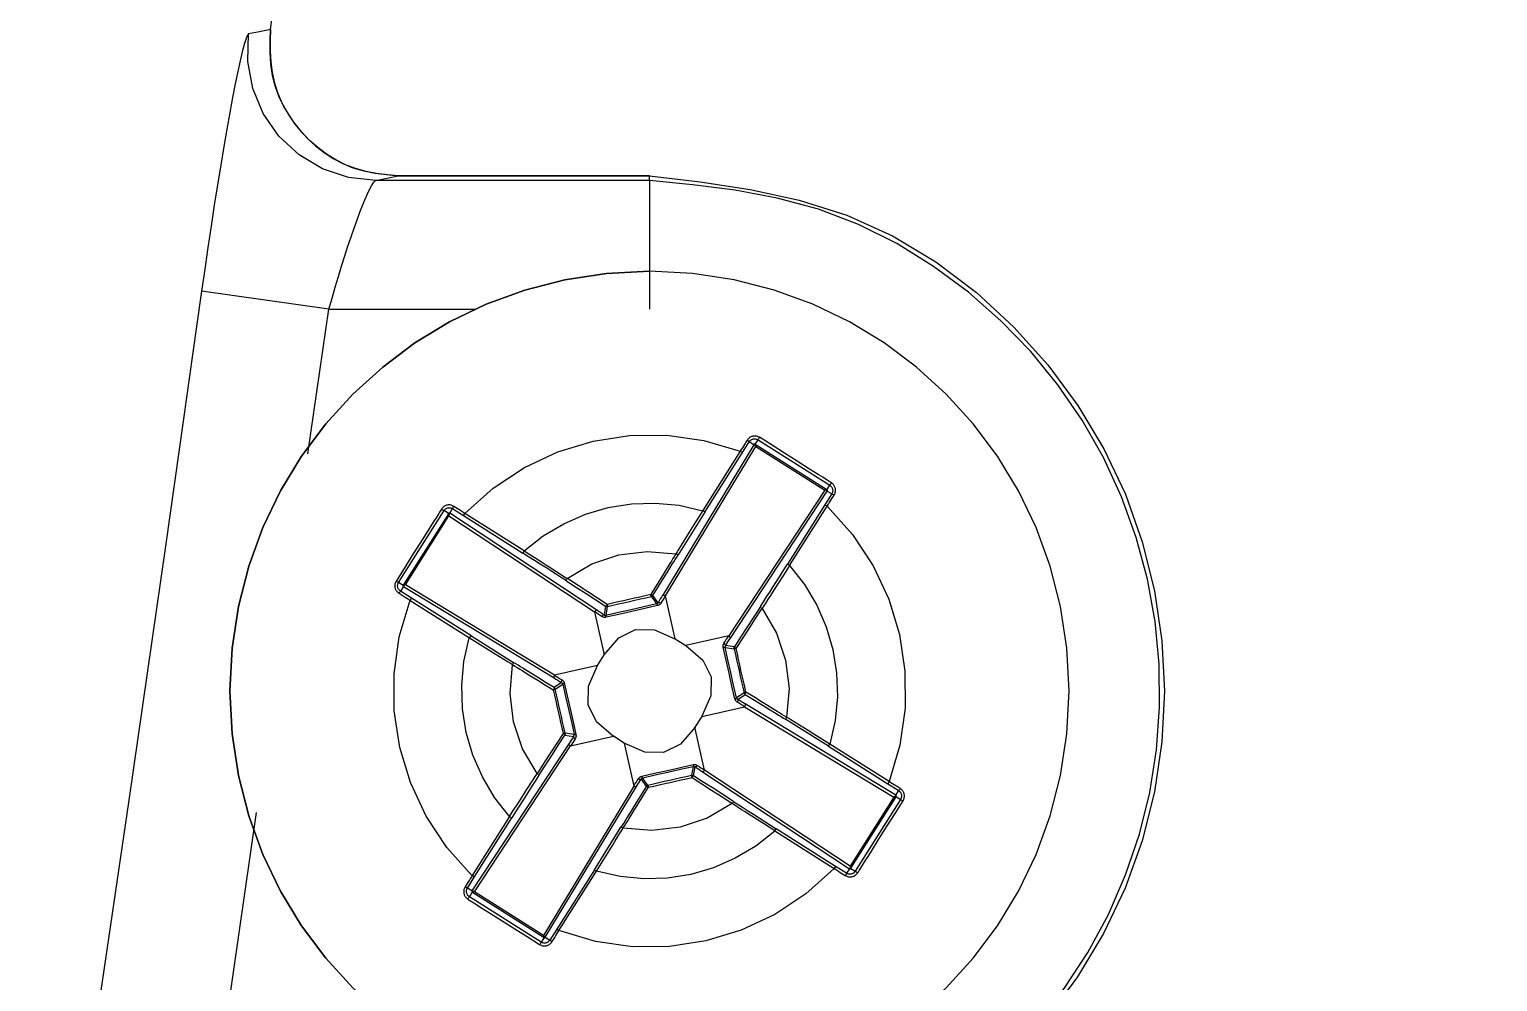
# Model space of a CAD drawing. Header units: millimetres. Extents: x 6886222 to 6919728, y 230959 to 276095.
# Drawn here: x 6905736.31 to 6905747.72, y 245793.72 to 245801.12 of the extents above; entities that cross this region are included whole.
import ezdxf
from ezdxf.xclip import XClip

# ---------------------------------------------------------------- set-up
doc = ezdxf.new("R2010")
doc.units = ezdxf.units.MM
doc.header["$LTSCALE"] = 100
doc.header["$XCLIPFRAME"] = 2
for name, color, linetype in [('BP', 7, 'Continuous'), ('U-84C-EX$0$FUR_욕실', 6, 'Continuous'), ('U-84C-EX$0$HAT', 8, 'Continuous'), ('Udw-301-L-TF$0$FUR_욕실', 6, 'Continuous'), ('Udw-301-L-TF$0$HAT', 8, 'Continuous'), ('Udw-301-L-TF$0$S-ELE', 4, 'Continuous')]:
    doc.layers.add(name, color=color, linetype=linetype)
pattern_1 = [(180, (1240, -8e-07), (-4e-14, -300), []), (270, (1240, -8e-07), (300, -6e-14), [])]

# ---------------------------------------------------------------- blocks, each defined once
blk = doc.blocks.new('Udw-301-L-TF$0$대변기')
blk.add_wipeout([(22.249, 172.542), (8.912, 147.747), (6.746, 136.341), (0, 0), (6.746, -136.341), (8.912, -147.747), (22.075, -172.29), (48.748, -190.928), (71.393, -195), (166.776, -195), (163.874, -199.595), (211.559, -201.09), (211.593, -201.598), (211.811, -202.635), (212.508, -203.592), (213.122, -203.98), (214.154, -204.198), (220.754, -204.198), (220.754, -206.356), (211.679, -206.357), (211.156, -206.396), (210.27, -206.678), (209.31, -207.428), (208.746, -208.406), (208.586, -209.092), (208.561, -209.456), (208.566, -265.023), (208.683, -265.023), (208.781, -265.75), (209.146, -266.635), (209.439, -267.037), (210.115, -267.628), (210.657, -267.918), (211.055, -268.028), (211.754, -268.123), (489.288, -268.123), (490.393, -267.862), (490.867, -267.712), (491.452, -267.223), (492.007, -266.495), (492.243, -265.953), (492.338, -265.585), (492.393, -265), (492.393, -209.472), (492.274, -208.615), (492.053, -208.038), (491.645, -207.418), (491.175, -206.97), (490.657, -206.651), (490.048, -206.44), (489.564, -206.376), (489.288, -206.356), (294.651, -206.356), (294.651, -204.198), (299.371, -204.198), (299.927, -204.142), (300.815, -203.772), (301.133, -203.526), (301.57, -203.013), (301.802, -202.567), (301.976, -201.864), (301.977, -201.814), (356.763, -202.115), (409.646, -200.732), (451.071, -197.491), (521.76, -184.127), (558.832, -171.77), (607.507, -146.927), (640.318, -121.724), (666.396, -92.635), (682.862, -64.812), (689.365, -48.845), (694.462, -30.579), (696.683, -17.3), (697.462, -8.646), (697.701, 0.017), (696.016, 21.31), (691.269, 41.797), (683.337, 62.602), (669.046, 87.706), (652.78, 108.071), (630.642, 128.959), (599.081, 150.929), (558.195, 170.853), (516.937, 184.225), (478.6, 192.501), (440.581, 197.364), (409.565, 199.556), (375.328, 200.688), (311.092, 200.701), (281.722, 200.871), (251.346, 200.76), (223.329, 200.377), (188.294, 199.951), (182.405, 198.155), (177.519, 194.766), (79.796, 195), (40.704, 194.567), (37.247, 193.227), (37.247, 185.308)]).dxf.layer = 'Udw-301-L-TF$0$FUR_욕실'
at = {"layer": 'Udw-301-L-TF$0$FUR_욕실'}
for p, q in [((161.412, -139.39, 0), (163.365, -139.39, 0)), ((163.365, -139.39, 0), (161.412, -139.39, 0)), ((161.412, -139.425, 0), (161.412, -139.39, 0)), ((163.538, -139.425, 0), (163.365, -139.39, 0)), ((161.412, -139.425, 0), (163.538, -139.425, 0)), ((163.904, -140.425, 0), (164.893, -140.285, 0)), ((163.904, -140.425, 0), (162.767, -140.425, 0)), ((164.066, -141.549, 0), (163.904, -140.425, 0)), ((160.569, -141.439, 0), (160.011, -141.792, 0)), ((160.592, -141.474, 0), (160.569, -141.439, 0)), ((160.601, -141.477, 0), (160.637, -141.454, 0)), ((160.691, -141.539, 0), (160.637, -141.454, 0)), ((160.035, -141.827, 0), (160.591, -141.475, 0)), ((160.587, -141.492, 0), (160.051, -141.83, 0)), ((161.289, -142.651, 0), (160.587, -141.492, 0)), ((160.591, -141.475, 0), (160.592, -141.474, 0)), ((160.601, -141.477, 0), (160.599, -141.477, 0)), ((160.601, -141.477, 0), (161.31, -142.647, 0)), ((160.708, -141.528, 0), (160.691, -141.539, 0)), ((160.982, -142, 0), (160.691, -141.539, 0)), ((160.708, -141.528, 0), (160.999, -141.989, 0)), ((160.034, -141.827, 0), (160.011, -141.792, 0)), ((160.031, -141.837, 0), (159.996, -141.859, 0)), ((159.996, -141.859, 0), (160.05, -141.944, 0)), ((160.031, -141.837, 0), (160.033, -141.835, 0)), ((160.784, -142.979, 0), (160.031, -141.837, 0)), ((160.034, -141.827, 0), (160.035, -141.827, 0)), ((160.051, -141.83, 0), (160.797, -142.962, 0)), ((160.033, -141.955, 0), (160.05, -141.944, 0)), ((160.324, -142.416, 0), (160.033, -141.955, 0)), ((160.05, -141.944, 0), (160.341, -142.405, 0)), ((160.982, -142, 0), (160.999, -141.989, 0)), ((160.982, -142, 0), (161.19, -142.332, 0)), ((161.822, -142.762, 0), (162.964, -142.01, 0)), ((162.971, -142.029, 0), (161.839, -142.775, 0)), ((162.386, -142.302, 0), (162.846, -142.011, 0)), ((162.857, -142.028, 0), (162.396, -142.319, 0)), ((162.857, -142.028, 0), (162.846, -142.011, 0)), ((162.942, -141.974, 0), (162.857, -142.028, 0)), ((162.964, -142.01, 0), (162.942, -141.974, 0)), ((162.964, -142.01, 0), (162.966, -142.011, 0)), ((163.309, -142.565, 0), (162.971, -142.029, 0)), ((162.974, -142.012, 0), (163.009, -141.989, 0)), ((162.974, -142.012, 0), (162.975, -142.013, 0)), ((162.975, -142.013, 0), (163.326, -142.569, 0)), ((163.362, -142.547, 0), (163.009, -141.989, 0)), ((162.386, -142.302, 0), (162.396, -142.319, 0)), ((160.324, -142.416, 0), (160.341, -142.405, 0)), ((162.15, -143.267, 0), (163.309, -142.565, 0)), ((163.325, -142.579, 0), (162.154, -143.288, 0)), ((163.325, -142.579, 0), (163.324, -142.577, 0)), ((163.325, -142.579, 0), (163.347, -142.615, 0)), ((163.326, -142.569, 0), (163.327, -142.57, 0)), ((163.327, -142.57, 0), (163.362, -142.547, 0)), ((161.214, -142.985, 0), (161.289, -142.651, 0)), ((161.345, -142.705, 0), (161.386, -142.648, 0)), ((161.398, -142.656, 0), (161.358, -142.714, 0)), ((162.801, -142.96, 0), (163.262, -142.669, 0)), ((163.273, -142.686, 0), (162.812, -142.977, 0)), ((163.262, -142.669, 0), (163.347, -142.615, 0)), ((163.273, -142.686, 0), (163.262, -142.669, 0)), ((161.75, -142.803, 0), (161.739, -142.733, 0)), ((161.754, -142.731, 0), (161.765, -142.799, 0)), ((161.839, -142.775, 0), (161.764, -143.109, 0)), ((160.753, -143.048, 0), (160.821, -143.036, 0)), ((160.824, -143.051, 0), (160.755, -143.063, 0)), ((160.797, -142.962, 0), (161.131, -143.037, 0)), ((161.214, -142.985, 0), (161.131, -143.037, 0)), ((162.801, -142.96, 0), (162.469, -143.168, 0)), ((162.801, -142.96, 0), (162.812, -142.977, 0)), ((161.817, -143.192, 0), (161.764, -143.109, 0)), ((161.817, -143.192, 0), (162.15, -143.267, 0)), ((160.678, -143.403, 0), (160.736, -143.444, 0)), ((162.145, -143.376, 0), (162.087, -143.336, 0)), ((162.097, -143.323, 0), (162.154, -143.364, 0)), ((159.499, -144.2, 0), (160.669, -143.491, 0)), ((160.673, -143.512, 0), (159.514, -144.214, 0)), ((160.727, -143.456, 0), (160.67, -143.416, 0)), ((161.007, -143.587, 0), (160.673, -143.512, 0)), ((160.022, -143.819, 0), (160.354, -143.612, 0)), ((161.007, -143.587, 0), (161.059, -143.671, 0)), ((160.984, -144.004, 0), (161.059, -143.671, 0)), ((161.609, -143.795, 0), (161.693, -143.742, 0)), ((162.026, -143.817, 0), (161.693, -143.742, 0)), ((161.999, -143.729, 0), (162.068, -143.717, 0)), ((162.071, -143.732, 0), (162.002, -143.744, 0)), ((159.55, -144.094, 0), (160.011, -143.803, 0)), ((160.022, -143.819, 0), (159.561, -144.111, 0)), ((160.022, -143.819, 0), (160.011, -143.803, 0)), ((161.609, -143.795, 0), (161.534, -144.128, 0)), ((162.772, -144.949, 0), (162.026, -143.817, 0)), ((162.039, -143.8, 0), (162.792, -144.942, 0)), ((159.852, -144.75, 0), (160.984, -144.004, 0)), ((161.001, -144.017, 0), (159.859, -144.77, 0)), ((161.07, -144.049, 0), (161.058, -143.98, 0)), ((161.073, -143.977, 0), (161.085, -144.046, 0)), ((161.425, -144.123, 0), (161.466, -144.065, 0)), ((161.478, -144.075, 0), (161.438, -144.132, 0)), ((159.561, -144.111, 0), (159.476, -144.164, 0)), ((159.499, -144.2, 0), (159.476, -144.164, 0)), ((159.499, -144.2, 0), (159.499, -144.202, 0)), ((159.55, -144.094, 0), (159.561, -144.111, 0)), ((162.222, -145.303, 0), (161.513, -144.132, 0)), ((161.534, -144.128, 0), (162.236, -145.288, 0)), ((159.496, -144.21, 0), (159.461, -144.232, 0)), ((159.461, -144.232, 0), (159.814, -144.79, 0)), ((159.497, -144.211, 0), (159.496, -144.21, 0)), ((159.849, -144.767, 0), (159.497, -144.211, 0)), ((159.514, -144.214, 0), (159.852, -144.75, 0)), ((162.499, -144.364, 0), (162.482, -144.374, 0)), ((162.774, -144.835, 0), (162.482, -144.374, 0)), ((162.499, -144.364, 0), (162.791, -144.824, 0)), ((164.758, -146.355, 0), (164.467, -144.333, 0)), ((159.966, -144.752, 0), (160.427, -144.46, 0)), ((160.438, -144.477, 0), (159.977, -144.769, 0)), ((160.438, -144.477, 0), (160.427, -144.46, 0)), ((161.841, -144.779, 0), (161.634, -144.447, 0)), ((159.849, -144.768, 0), (159.814, -144.79, 0)), ((159.849, -144.768, 0), (159.849, -144.767, 0)), ((159.857, -144.769, 0), (159.859, -144.77, 0)), ((159.859, -144.77, 0), (159.881, -144.805, 0)), ((159.881, -144.805, 0), (159.966, -144.752, 0)), ((159.966, -144.752, 0), (159.977, -144.769, 0)), ((161.841, -144.779, 0), (161.824, -144.79, 0)), ((162.116, -145.251, 0), (161.824, -144.79, 0)), ((161.841, -144.779, 0), (162.133, -145.24, 0)), ((162.774, -144.835, 0), (162.791, -144.824, 0)), ((162.827, -144.92, 0), (162.774, -144.835, 0)), ((162.788, -144.953, 0), (162.232, -145.304, 0)), ((162.236, -145.288, 0), (162.772, -144.949, 0)), ((162.254, -145.34, 0), (162.812, -144.988, 0)), ((162.79, -144.952, 0), (162.788, -144.953, 0)), ((162.79, -144.952, 0), (162.812, -144.988, 0)), ((162.791, -144.945, 0), (162.792, -144.942, 0)), ((162.792, -144.942, 0), (162.827, -144.92, 0)), ((162.133, -145.24, 0), (162.116, -145.251, 0)), ((162.133, -145.24, 0), (162.186, -145.325, 0)), ((162.222, -145.303, 0), (162.186, -145.325, 0)), ((162.222, -145.303, 0), (162.224, -145.303, 0)), ((162.232, -145.304, 0), (162.232, -145.305, 0)), ((162.232, -145.305, 0), (162.254, -145.34, 0))]:
    blk.add_line(p, q, dxfattribs=at)
at = {"layer": 'Udw-301-L-TF$0$FUR_욕실', "elevation": 0, "flags": 128}
for points in [[(164.356, -138.252), (164.442, -138.27), (164.528, -138.287)], [(161.412, -139.425), (161.412, -139.445), (161.412, -139.503), (161.412, -139.596), (161.412, -139.721), (161.412, -139.872), (161.412, -140.044), (161.412, -140.231), (161.412, -140.425)], [(161.31, -142.647), (161.309, -142.646), (161.307, -142.645), (161.305, -142.645), (161.302, -142.646), (161.299, -142.646), (161.296, -142.648), (161.293, -142.649), (161.289, -142.651)], [(161.345, -142.705), (161.344, -142.704), (161.342, -142.703), (161.34, -142.703), (161.338, -142.704), (161.335, -142.704), (161.332, -142.705), (161.328, -142.707), (161.325, -142.709)], [(161.765, -142.799), (161.767, -142.799), (161.769, -142.799), (161.771, -142.8), (161.773, -142.802), (161.775, -142.804), (161.778, -142.806), (161.78, -142.809), (161.782, -142.812)], [(161.822, -142.762), (161.823, -142.762), (161.825, -142.762), (161.827, -142.763), (161.83, -142.765), (161.832, -142.767), (161.835, -142.769), (161.837, -142.772), (161.839, -142.775)], [(160.784, -142.979), (160.784, -142.978), (160.784, -142.976), (160.785, -142.974), (160.787, -142.971), (160.789, -142.969), (160.791, -142.967), (160.794, -142.964), (160.797, -142.962)], [(160.821, -143.036), (160.821, -143.034), (160.821, -143.033), (160.822, -143.031), (160.824, -143.028), (160.826, -143.026), (160.828, -143.024), (160.831, -143.021), (160.834, -143.019)], [(162.15, -143.267), (162.152, -143.271), (162.154, -143.274), (162.155, -143.277), (162.156, -143.28), (162.156, -143.283), (162.156, -143.285), (162.155, -143.287), (162.154, -143.288)], [(162.093, -143.303), (162.094, -143.306), (162.096, -143.31), (162.097, -143.313), (162.098, -143.316), (162.098, -143.318), (162.098, -143.321), (162.098, -143.322), (162.097, -143.323)], [(160.669, -143.491), (160.668, -143.492), (160.667, -143.494), (160.667, -143.496), (160.668, -143.499), (160.668, -143.502), (160.669, -143.505), (160.671, -143.509), (160.673, -143.512)], [(160.727, -143.456), (160.726, -143.457), (160.725, -143.459), (160.725, -143.461), (160.726, -143.464), (160.726, -143.467), (160.727, -143.47), (160.729, -143.473), (160.731, -143.476)], [(161.99, -143.76), (161.993, -143.758), (161.995, -143.756), (161.998, -143.753), (162, -143.751), (162.001, -143.749), (162.002, -143.747), (162.002, -143.745), (162.002, -143.744)], [(162.026, -143.817), (162.029, -143.815), (162.032, -143.813), (162.035, -143.81), (162.037, -143.808), (162.038, -143.806), (162.039, -143.803), (162.039, -143.801), (162.039, -143.8)], [(161.041, -143.968), (161.043, -143.971), (161.046, -143.973), (161.048, -143.976), (161.05, -143.978), (161.053, -143.979), (161.055, -143.98), (161.056, -143.98), (161.058, -143.98)], [(160.984, -144.004), (160.986, -144.007), (160.989, -144.01), (160.991, -144.013), (160.993, -144.015), (160.996, -144.016), (160.998, -144.017), (161, -144.017), (161.001, -144.017)], [(161.498, -144.071), (161.495, -144.072), (161.492, -144.074), (161.488, -144.075), (161.486, -144.076), (161.483, -144.076), (161.481, -144.076), (161.479, -144.076), (161.478, -144.075)], [(161.534, -144.128), (161.531, -144.13), (161.527, -144.132), (161.524, -144.133), (161.521, -144.134), (161.518, -144.134), (161.516, -144.134), (161.514, -144.133), (161.513, -144.132)]]:
    blk.add_lwpolyline(points, dxfattribs=at)
at = {"layer": 'Udw-301-L-TF$0$FUR_욕실'}
blk.add_circle((161.412, -143.39, 0), 3.26, dxfattribs=at)
for centre, radius, start, end in [((163.537, -138.425, 0), 1, 270.055, 7.9011), ((161.412, -143.39, 0), 3.26, 270, 90), ((160.278, -141.604, 0), 0.335, 29.4037, 33.2394), ((160.689, -141.507, 0), 0.0741, 118.7613, 134.5436), ((161.412, -143.39, 0), 1.99, 43.8629, 110.7217), ((160.285, -141.599, 0), 0.335, 211.3451, 215.1809), ((160.021, -141.929, 0), 0.0741, 110.041, 125.8233), ((161.412, -143.39, 0), 1.99, 133.8629, 200.7217), ((161.412, -143.39, 0), 1.46, 48.1581, 106.4264), ((162.872, -141.999, 0), 0.0741, 20.041, 35.8233), ((163.202, -142.263, 0), 0.335, 121.3451, 125.1809), ((161.189, -142.302, 0), 0.0295, 272.1188, 309.3963), ((161.412, -143.39, 0), 1.084, 53.7204, 100.8642), ((161.412, -143.39, 0), 1.46, 138.1581, 196.4264), ((162.08, -142.503, 0), 0.0295, 205.1883, 242.4658), ((163.198, -142.256, 0), 0.335, 299.4037, 303.2394), ((161.37, -142.729, 0), 0.0199, 129.372, 172.9879), ((161.384, -142.617, 0), 0.0303, 273.8987, 308.7874), ((161.403, -142.637, 0), 0.02, 212.339, 257.2456), ((161.317, -142.625, 0), 0.0867, 338.6221, 349.2531), ((161.825, -142.739, 0), 0.0867, 165.3315, 175.9625), ((161.768, -142.704, 0), 0.0303, 205.7972, 240.6859), ((161.412, -143.39, 0), 1.99, 313.8629, 20.7217), ((163.294, -142.667, 0), 0.0741, 28.7613, 44.5436), ((161.412, -143.39, 0), 1.084, 143.7204, 190.8642), ((160.525, -142.722, 0), 0.0295, 295.1883, 332.4658), ((161.743, -142.714, 0), 0.02, 257.339, 302.2456), ((161.732, -142.811, 0), 0.0199, 341.5967, 25.2126), ((160.726, -143.033, 0), 0.0303, 295.7972, 330.6859), ((160.761, -142.976, 0), 0.0867, 255.3315, 265.9625), ((160.736, -143.058, 0), 0.02, 347.339, 32.2456), ((160.833, -143.069, 0), 0.0199, 71.5967, 115.2126), ((161.412, -143.39, 0), 1.46, 318.1581, 16.4264), ((162.499, -143.167, 0), 0.0295, 182.1188, 219.3963), ((161.412, -143.39, 0), 1.084, 323.7204, 10.8642), ((160.639, -143.418, 0), 0.0303, 3.8987, 38.7874), ((160.647, -143.484, 0), 0.0867, 68.6221, 79.2531), ((160.659, -143.399, 0), 0.02, 302.339, 347.2456), ((162.072, -143.348, 0), 0.0199, 39.372, 82.9879), ((162.164, -143.381, 0), 0.02, 122.339, 167.2456), ((162.176, -143.295, 0), 0.0867, 248.6221, 259.2531), ((162.184, -143.362, 0), 0.0303, 183.8987, 218.7874), ((160.751, -143.431, 0), 0.0199, 219.372, 262.9879), ((160.324, -143.613, 0), 0.0295, 2.1188, 39.3963), ((161.99, -143.71, 0), 0.0199, 251.5967, 295.2126), ((162.062, -143.803, 0), 0.0867, 75.3315, 85.9625), ((162.088, -143.721, 0), 0.02, 167.339, 212.2456), ((162.097, -143.746, 0), 0.0303, 115.7972, 150.6859), ((161.091, -143.968, 0), 0.0199, 161.5967, 205.2126), ((161.08, -144.066, 0), 0.02, 77.339, 122.2456), ((161.055, -144.075, 0), 0.0303, 25.7972, 60.6859), ((160.998, -144.04, 0), 0.0867, 345.3315, 355.9625), ((161.453, -144.05, 0), 0.0199, 309.372, 352.9879), ((162.298, -144.058, 0), 0.0295, 115.1883, 152.4658), ((159.529, -144.113, 0), 0.0741, 208.7613, 224.5436), ((161.506, -144.155, 0), 0.0867, 158.6221, 169.2531), ((161.44, -144.162, 0), 0.0303, 93.8987, 128.7874), ((161.421, -144.142, 0), 0.02, 32.339, 77.2456), ((159.626, -144.524, 0), 0.335, 119.4037, 123.2394), ((160.744, -144.276, 0), 0.0295, 25.1883, 62.4658), ((161.412, -143.39, 0), 1.084, 233.7204, 280.8642), ((161.412, -143.39, 0), 1.46, 228.1581, 286.4264), ((161.635, -144.477, 0), 0.0295, 92.1188, 129.3963), ((161.412, -143.39, 0), 1.99, 223.8629, 290.7217), ((159.621, -144.516, 0), 0.335, 301.3451, 305.1809), ((159.951, -144.78, 0), 0.0741, 200.041, 215.8233), ((162.538, -145.181, 0), 0.335, 31.3451, 35.1809), ((162.802, -144.851, 0), 0.0741, 290.041, 305.8233), ((162.134, -145.272, 0), 0.0741, 298.7613, 314.5436), ((162.546, -145.176, 0), 0.335, 209.4037, 213.2394)]:
    blk.add_arc(centre, radius, start, end, dxfattribs=at)
for centre, major_axis, ratio, start_param, end_param in [((161.515, -142.933, 0), (-0.755, 1.196), 0.029332, 1.314306, 1.36379), ((161.532, -142.922, 0), (-0.735, 1.192), 0.032258, 1.317902, 1.367387), ((161.564, -142.715, 0), (-0.956, 0.216), 0.0463, 1.363809, 1.777784), ((161.559, -142.734, 0), (-0.976, 0.22), 0.039496, 1.363809, 1.777784), ((161.504, -142.916, 0), (-1.176, -0.761), 0.032258, 1.774206, 1.82369), ((161.515, -142.933, 0), (-1.195, -0.756), 0.029332, 1.777802, 1.827287), ((160.737, -143.237, 0), (0.216, 0.956), 0.0463, 4.505402, 4.919376), ((160.756, -143.242, 0), (0.22, 0.976), 0.039496, 4.505402, 4.919376), ((160.938, -143.297, 0), (-0.761, 1.176), 0.032258, 4.915798, 4.965283), ((160.955, -143.287, 0), (-0.756, 1.195), 0.029332, 4.919395, 4.96888), ((161.868, -143.493, 0), (-1.196, -0.755), 0.029332, 4.455898, 4.505383), ((161.879, -143.51, 0), (-1.192, -0.735), 0.032258, 4.459495, 4.50898), ((162.067, -143.537, 0), (0.22, 0.976), 0.039496, 1.363809, 1.777784), ((162.086, -143.542, 0), (0.216, 0.956), 0.0463, 1.363809, 1.777784), ((160.944, -143.27, 0), (-1.192, -0.735), 0.032258, 1.317902, 1.367387), ((160.955, -143.287, 0), (-1.196, -0.755), 0.029332, 1.314306, 1.36379), ((161.885, -143.482, 0), (-0.761, 1.176), 0.032258, 1.774206, 1.82369), ((161.868, -143.493, 0), (-0.756, 1.195), 0.029332, 1.777802, 1.827287), ((161.309, -143.847, 0), (-1.195, -0.756), 0.029332, 4.919395, 4.96888), ((161.264, -144.045, 0), (-0.976, 0.22), 0.039496, 4.505402, 4.919376), ((161.319, -143.863, 0), (-1.176, -0.761), 0.032258, 4.915798, 4.965283), ((161.259, -144.064, 0), (-0.956, 0.216), 0.0463, 4.505402, 4.919376), ((161.292, -143.857, 0), (-0.735, 1.192), 0.032258, 4.459495, 4.50898), ((161.309, -143.847, 0), (-0.755, 1.196), 0.029332, 4.455898, 4.505383)]:
    blk.add_ellipse(centre, major_axis=major_axis, ratio=ratio, start_param=start_param, end_param=end_param, dxfattribs=at)
at = {"layer": 'Udw-301-L-TF$0$FUR_욕실', "extrusion": (-3.32914e-08, -1.99666e-16, 1)}
blk.add_ellipse((160.771, -146.231, 0), major_axis=(0.749, 3.319, 0), ratio=0.293882, start_param=5.997351, end_param=6.56902, dxfattribs=at)
at = {"layer": 'Udw-301-L-TF$0$FUR_욕실', "extrusion": (-3.32914e-08, -2.0635e-15, 1)}
for centre, start_param, end_param in [((164.253, -144.03, 0), 2.855758, 3.427427), ((158.57, -142.749, 0), 5.997351, 6.56902)]:
    blk.add_ellipse(centre, major_axis=(3.319, -0.749, 0), ratio=0.293882, start_param=start_param, end_param=end_param, dxfattribs=at)
at = {"layer": 'Udw-301-L-TF$0$FUR_욕실', "extrusion": (-3.32914e-08, -2.00552e-15, 1)}
blk.add_ellipse((162.052, -140.548, 0), major_axis=(0.749, 3.319, 0), ratio=0.293882, start_param=2.855758, end_param=3.427427, dxfattribs=at)
at = {"layer": 'Udw-301-L-TF$0$FUR_욕실'}
for points, knots in [([(164.356, -138.252, 0), (162.888, -126.872, 0), (159.951, -104.097, 0), (157.058, -69.72, 0), (155.179, -35.205, 0), (154.951, -12.133, 0), (154.837, -0.59, 0)], [0, 0, 0, 0, 0.249256, 0.498807, 0.749254, 1, 1, 1, 1]), ([(174.247, -167.088, 0), (172.636, -156.155, 0), (169.406, -134.243, 0), (165.861, -101.098, 0), (163.284, -67.731, 0), (161.683, -34.201, 0), (161.484, -11.798, 0), (161.384, -0.59, 0)], [0, 0, 0, 0, 0.198682, 0.398223, 0.598432, 0.7991, 1, 1, 1, 1]), ([(163.365, -139.39, 0), (163.477, -139.379, 0), (163.702, -139.356, 0), (164.002, -139.184, 0), (164.228, -138.93, 0), (164.368, -138.606, 0), (164.36, -138.372, 0), (164.356, -138.252, 0)], [0, 0, 0, 0, 0.197701, 0.395407, 0.592991, 0.790389, 1, 1, 1, 1]), ([(164.356, -138.252, 0), (164.36, -138.365, 0), (164.369, -138.591, 0), (164.24, -138.911, 0), (164.02, -139.17, 0), (163.717, -139.353, 0), (163.485, -139.377, 0), (163.365, -139.39, 0)], [0, 0, 0, 0, 0.1974588, 0.3949176, 0.592373, 0.7898211, 1, 1, 1, 1]), ([(164.528, -138.287, 0), (164.534, -138.296, 0), (164.553, -138.32, 0), (164.608, -138.549, 0), (164.694, -139.001, 0), (164.794, -139.604, 0), (164.86, -140.058, 0), (164.893, -140.285, 0)], [0, 0, 0, 0, 0.126821, 0.343758, 0.562335, 0.781151, 1, 1, 1, 1]), ([(161.412, -139.39, 0), (160.887, -139.45, 0), (159.839, -139.57, 0), (158.507, -140.497, 0), (157.619, -141.82, 0), (157.308, -143.392, 0), (157.621, -144.963, 0), (158.51, -146.284, 0), (159.841, -147.209, 0), (160.888, -147.329, 0), (161.412, -147.39, 0)], [0, 0, 0, 0, 0.12516, 0.250235, 0.375271, 0.500218, 0.625108, 0.749997, 0.874944, 1, 1, 1, 1]), ([(161.412, -147.355, 0), (161.412, -147.355, 0), (161.273, -147.355, 0), (160.69, -147.325, 0), (159.681, -147.041, 0), (158.57, -146.262, 0), (157.779, -145.159, 0), (157.398, -143.857, 0), (157.469, -142.503, 0), (157.985, -141.246, 0), (158.888, -140.239, 0), (160.074, -139.556, 0), (160.966, -139.468, 0), (161.412, -139.425, 0)], [0, 0, 0, 0, 0.0000048, 0.033624, 0.1410778, 0.2482759, 0.3558493, 0.4632787, 0.570419, 0.6779633, 0.7852453, 0.892633, 1, 1, 1, 1]), ([(163.904, -140.425, 0), (163.871, -140.311, 0), (163.805, -140.084, 0), (163.705, -139.783, 0), (163.619, -139.557, 0), (163.563, -139.442, 0), (163.545, -139.429, 0), (163.538, -139.425, 0)], [0, 0, 0, 0, 0.220841, 0.441469, 0.66035, 0.875395, 1, 1, 1, 1]), ([(164.893, -140.285, 0), (164.986, -140.945, 0), (165.266, -142.921, 0), (165.555, -144.895, 0), (165.747, -146.209, 0)], [0, 0, 0, 0, 0.334145, 1, 1, 1, 1]), ([(159.999, -141.773, 0), (160.01, -141.766, 0), (160.067, -141.73, 0), (160.253, -141.613, 0), (160.428, -141.502, 0), (160.558, -141.42, 0)], [0, 0, 0, 0, 0.060534, 0.302674, 1, 1, 1, 1]), ([(160.558, -141.42, 0), (160.565, -141.417, 0), (160.579, -141.41, 0), (160.602, -141.409, 0), (160.625, -141.415, 0), (160.642, -141.427, 0), (160.65, -141.438, 0), (160.653, -141.442, 0)], [0, 0, 0, 0, 0.212534, 0.425394, 0.639578, 0.855959, 1, 1, 1, 1]), ([(160.637, -141.454, 0), (160.635, -141.451, 0), (160.629, -141.444, 0), (160.617, -141.436, 0), (160.601, -141.431, 0), (160.584, -141.432, 0), (160.574, -141.437, 0), (160.569, -141.439, 0)], [0, 0, 0, 0, 0.143244, 0.359034, 0.573336, 0.786757, 1, 1, 1, 1]), ([(160.653, -141.442, 0), (160.66, -141.453, 0), (160.678, -141.482, 0), (160.696, -141.511, 0), (160.708, -141.528, 0)], [0, 0, 0, 0, 0.391889, 1, 1, 1, 1]), ([(160.591, -141.475, 0), (160.59, -141.476, 0), (160.59, -141.477, 0), (160.589, -141.48, 0), (160.588, -141.485, 0), (160.587, -141.489, 0), (160.587, -141.492, 0)], [0, 0, 0, 0, 0.179545, 0.40504, 0.678218, 1, 1, 1, 1]), ([(160.599, -141.477, 0), (160.598, -141.477, 0), (160.597, -141.478, 0), (160.594, -141.481, 0), (160.591, -141.485, 0), (160.588, -141.489, 0), (160.587, -141.492, 0)], [0, 0, 0, 0, 0.179545, 0.40504, 0.678218, 1, 1, 1, 1]), ([(160.591, -141.475, 0), (160.591, -141.475, 0), (160.593, -141.474, 0), (160.595, -141.474, 0), (160.597, -141.475, 0), (160.599, -141.476, 0), (160.599, -141.477, 0)], [0, 0, 0, 0, 0.254677, 0.5, 0.745323, 1, 1, 1, 1]), ([(159.978, -141.869, 0), (159.975, -141.862, 0), (159.967, -141.848, 0), (159.966, -141.823, 0), (159.973, -141.801, 0), (159.985, -141.783, 0), (159.995, -141.776, 0), (159.999, -141.773, 0)], [0, 0, 0, 0, 0.217516, 0.434121, 0.649722, 0.863704, 1, 1, 1, 1]), ([(160.011, -141.792, 0), (160.009, -141.794, 0), (160.001, -141.799, 0), (159.993, -141.811, 0), (159.988, -141.827, 0), (159.989, -141.844, 0), (159.994, -141.854, 0), (159.996, -141.859, 0)], [0, 0, 0, 0, 0.136747, 0.351383, 0.567296, 0.783572, 1, 1, 1, 1]), ([(160.033, -141.955, 0), (160.026, -141.944, 0), (160.007, -141.915, 0), (159.989, -141.886, 0), (159.978, -141.869, 0)], [0, 0, 0, 0, 0.391889, 1, 1, 1, 1]), ([(160.035, -141.827, 0), (160.034, -141.827, 0), (160.033, -141.828, 0), (160.032, -141.83, 0), (160.032, -141.833, 0), (160.032, -141.834, 0), (160.033, -141.835, 0)], [0, 0, 0, 0, 0.254677, 0.5, 0.745323, 1, 1, 1, 1]), ([(160.033, -141.835, 0), (160.033, -141.834, 0), (160.035, -141.833, 0), (160.038, -141.832, 0), (160.044, -141.831, 0), (160.049, -141.831, 0), (160.051, -141.83, 0)], [0, 0, 0, 0, 0.1795448, 0.4050402, 0.6782182, 1, 1, 1, 1]), ([(160.035, -141.827, 0), (160.035, -141.827, 0), (160.036, -141.826, 0), (160.04, -141.827, 0), (160.045, -141.828, 0), (160.049, -141.829, 0), (160.051, -141.83, 0)], [0, 0, 0, 0, 0.179545, 0.40504, 0.678218, 1, 1, 1, 1]), ([(160.999, -141.989, 0), (161.034, -142.045, 0), (161.097, -142.146, 0), (161.166, -142.258, 0), (161.2, -142.314, 0), (161.207, -142.325, 0)], [0, 0, 0, 0, 0.496887, 0.899431, 1, 1, 1, 1]), ([(162.846, -142.011, 0), (162.858, -142.004, 0), (162.886, -141.985, 0), (162.915, -141.967, 0), (162.933, -141.956, 0)], [0, 0, 0, 0, 0.3918889, 1, 1, 1, 1]), ([(162.933, -141.956, 0), (162.94, -141.953, 0), (162.954, -141.945, 0), (162.978, -141.944, 0), (163.001, -141.951, 0), (163.018, -141.963, 0), (163.025, -141.973, 0), (163.028, -141.977, 0)], [0, 0, 0, 0, 0.217516, 0.434121, 0.649722, 0.863704, 1, 1, 1, 1]), ([(163.009, -141.989, 0), (163.007, -141.987, 0), (163.002, -141.979, 0), (162.99, -141.971, 0), (162.974, -141.966, 0), (162.957, -141.967, 0), (162.947, -141.972, 0), (162.942, -141.974, 0)], [0, 0, 0, 0, 0.136747, 0.351383, 0.567296, 0.783572, 1, 1, 1, 1]), ([(162.966, -142.011, 0), (162.967, -142.01, 0), (162.969, -142.01, 0), (162.971, -142.01, 0), (162.973, -142.011, 0), (162.974, -142.012, 0), (162.975, -142.013, 0)], [0, 0, 0, 0, 0.254677, 0.5, 0.745323, 1, 1, 1, 1]), ([(162.966, -142.011, 0), (162.967, -142.011, 0), (162.968, -142.013, 0), (162.969, -142.016, 0), (162.97, -142.022, 0), (162.971, -142.027, 0), (162.971, -142.029, 0)], [0, 0, 0, 0, 0.1795448, 0.4050402, 0.6782182, 1, 1, 1, 1]), ([(162.971, -142.029, 0), (162.972, -142.027, 0), (162.973, -142.023, 0), (162.975, -142.018, 0), (162.975, -142.014, 0), (162.975, -142.013, 0), (162.975, -142.013, 0)], [0, 0, 0, 0, 0.321782, 0.59496, 0.820455, 1, 1, 1, 1]), ([(163.028, -141.977, 0), (163.035, -141.988, 0), (163.071, -142.045, 0), (163.188, -142.231, 0), (163.299, -142.406, 0), (163.381, -142.536, 0)], [0, 0, 0, 0, 0.060534, 0.302674, 1, 1, 1, 1]), ([(161.386, -142.648, 0), (161.336, -142.567, 0), (161.27, -142.462, 0), (161.205, -142.356, 0), (161.19, -142.332, 0)], [0, 0, 0, 0, 0.7664494, 1, 1, 1, 1]), ([(161.207, -142.325, 0), (161.223, -142.35, 0), (161.288, -142.455, 0), (161.353, -142.56, 0), (161.403, -142.641, 0)], [0, 0, 0, 0, 0.233622, 1, 1, 1, 1]), ([(162.386, -142.302, 0), (162.326, -142.34, 0), (162.23, -142.401, 0), (162.12, -142.473, 0), (162.069, -142.506, 0), (162.053, -142.516, 0)], [0, 0, 0, 0, 0.53675, 0.854311, 1, 1, 1, 1]), ([(162.066, -142.529, 0), (162.117, -142.497, 0), (162.226, -142.427, 0), (162.337, -142.357, 0), (162.396, -142.319, 0)], [0, 0, 0, 0, 0.463319, 1, 1, 1, 1]), ([(160.324, -142.416, 0), (160.362, -142.476, 0), (160.423, -142.571, 0), (160.495, -142.682, 0), (160.527, -142.732, 0), (160.538, -142.748, 0)], [0, 0, 0, 0, 0.53675, 0.854311, 1, 1, 1, 1]), ([(160.551, -142.735, 0), (160.519, -142.685, 0), (160.449, -142.576, 0), (160.379, -142.465, 0), (160.341, -142.405, 0)], [0, 0, 0, 0, 0.463319, 1, 1, 1, 1]), ([(161.741, -142.717, 0), (161.841, -142.652, 0), (161.945, -142.585, 0), (162.049, -142.518, 0), (162.053, -142.516, 0)], [0, 0, 0, 0, 0.964442, 1, 1, 1, 1]), ([(162.066, -142.529, 0), (162.062, -142.532, 0), (161.958, -142.599, 0), (161.854, -142.666, 0), (161.754, -142.731, 0)], [0, 0, 0, 0, 0.035545, 1, 1, 1, 1]), ([(163.309, -142.565, 0), (163.312, -142.566, 0), (163.316, -142.569, 0), (163.321, -142.572, 0), (163.323, -142.575, 0), (163.324, -142.576, 0), (163.324, -142.577, 0)], [0, 0, 0, 0, 0.321782, 0.59496, 0.820455, 1, 1, 1, 1]), ([(163.309, -142.565, 0), (163.312, -142.565, 0), (163.317, -142.566, 0), (163.322, -142.567, 0), (163.325, -142.568, 0), (163.326, -142.568, 0), (163.326, -142.569, 0)], [0, 0, 0, 0, 0.321782, 0.59496, 0.820455, 1, 1, 1, 1]), ([(163.324, -142.577, 0), (163.325, -142.577, 0), (163.326, -142.575, 0), (163.327, -142.573, 0), (163.327, -142.571, 0), (163.326, -142.569, 0), (163.326, -142.569, 0)], [0, 0, 0, 0, 0.254677, 0.5, 0.745323, 1, 1, 1, 1]), ([(163.347, -142.615, 0), (163.35, -142.613, 0), (163.357, -142.607, 0), (163.366, -142.595, 0), (163.37, -142.579, 0), (163.369, -142.562, 0), (163.365, -142.552, 0), (163.362, -142.547, 0)], [0, 0, 0, 0, 0.143244, 0.359034, 0.573336, 0.786757, 1, 1, 1, 1]), ([(163.381, -142.536, 0), (163.385, -142.543, 0), (163.392, -142.557, 0), (163.393, -142.58, 0), (163.386, -142.603, 0), (163.374, -142.62, 0), (163.363, -142.628, 0), (163.359, -142.631, 0)], [0, 0, 0, 0, 0.212534, 0.425394, 0.639578, 0.855959, 1, 1, 1, 1]), ([(161.325, -142.709, 0), (161.326, -142.71, 0), (161.329, -142.715, 0), (161.337, -142.722, 0), (161.346, -142.726, 0), (161.35, -142.727, 0)], [0, 0, 0, 0, 0.129738, 0.608464, 1, 1, 1, 1]), ([(161.358, -142.714, 0), (161.356, -142.713, 0), (161.351, -142.712, 0), (161.347, -142.708, 0), (161.346, -142.705, 0), (161.345, -142.705, 0)], [0, 0, 0, 0, 0.37372, 0.863045, 1, 1, 1, 1]), ([(161.739, -142.733, 0), (161.682, -142.72, 0), (161.568, -142.695, 0), (161.455, -142.669, 0), (161.398, -142.656, 0)], [0, 0, 0, 0, 0.500023, 1, 1, 1, 1]), ([(161.403, -142.641, 0), (161.459, -142.654, 0), (161.572, -142.68, 0), (161.685, -142.705, 0), (161.741, -142.717, 0)], [0, 0, 0, 0, 0.499977, 1, 1, 1, 1]), ([(163.359, -142.631, 0), (163.348, -142.638, 0), (163.319, -142.656, 0), (163.29, -142.675, 0), (163.273, -142.686, 0)], [0, 0, 0, 0, 0.3918891, 1, 1, 1, 1]), ([(160.739, -143.06, 0), (160.674, -142.96, 0), (160.607, -142.856, 0), (160.54, -142.752, 0), (160.538, -142.748, 0)], [0, 0, 0, 0, 0.964442, 1, 1, 1, 1]), ([(160.551, -142.735, 0), (160.554, -142.739, 0), (160.621, -142.843, 0), (160.688, -142.947, 0), (160.753, -143.048, 0)], [0, 0, 0, 0, 0.035545, 1, 1, 1, 1]), ([(161.765, -142.799, 0), (161.763, -142.801, 0), (161.759, -142.803, 0), (161.754, -142.803, 0), (161.751, -142.803, 0), (161.75, -142.803, 0)], [0, 0, 0, 0, 0.471127, 0.916532, 1, 1, 1, 1]), ([(161.751, -142.817, 0), (161.752, -142.817, 0), (161.758, -142.819, 0), (161.769, -142.818, 0), (161.778, -142.814, 0), (161.782, -142.812, 0)], [0, 0, 0, 0, 0.089754, 0.54678, 1, 1, 1, 1]), ([(160.663, -143.399, 0), (160.676, -143.342, 0), (160.702, -143.23, 0), (160.727, -143.117, 0), (160.739, -143.06, 0)], [0, 0, 0, 0, 0.499977, 1, 1, 1, 1]), ([(160.821, -143.036, 0), (160.823, -143.038, 0), (160.825, -143.042, 0), (160.825, -143.047, 0), (160.825, -143.05, 0), (160.824, -143.051, 0)], [0, 0, 0, 0, 0.4711265, 0.9165322, 1, 1, 1, 1]), ([(160.839, -143.05, 0), (160.839, -143.049, 0), (160.841, -143.043, 0), (160.84, -143.032, 0), (160.836, -143.024, 0), (160.834, -143.019, 0)], [0, 0, 0, 0, 0.089754, 0.54678, 1, 1, 1, 1]), ([(162.812, -142.977, 0), (162.756, -143.012, 0), (162.655, -143.075, 0), (162.543, -143.144, 0), (162.487, -143.178, 0), (162.476, -143.185, 0)], [0, 0, 0, 0, 0.496887, 0.899431, 1, 1, 1, 1]), ([(160.755, -143.063, 0), (160.742, -143.12, 0), (160.717, -143.233, 0), (160.691, -143.346, 0), (160.678, -143.403, 0)], [0, 0, 0, 0, 0.500023, 1, 1, 1, 1]), ([(162.154, -143.364, 0), (162.234, -143.314, 0), (162.34, -143.248, 0), (162.445, -143.183, 0), (162.469, -143.168, 0)], [0, 0, 0, 0, 0.766449, 1, 1, 1, 1]), ([(162.476, -143.185, 0), (162.452, -143.201, 0), (162.346, -143.266, 0), (162.241, -143.331, 0), (162.16, -143.381, 0)], [0, 0, 0, 0, 0.233622, 1, 1, 1, 1]), ([(160.347, -143.594, 0), (160.372, -143.579, 0), (160.477, -143.514, 0), (160.582, -143.449, 0), (160.663, -143.399, 0)], [0, 0, 0, 0, 0.2336218, 1, 1, 1, 1]), ([(162.068, -143.717, 0), (162.081, -143.66, 0), (162.106, -143.546, 0), (162.132, -143.433, 0), (162.145, -143.376, 0)], [0, 0, 0, 0, 0.500023, 1, 1, 1, 1]), ([(162.093, -143.303, 0), (162.091, -143.304, 0), (162.086, -143.307, 0), (162.079, -143.315, 0), (162.076, -143.324, 0), (162.074, -143.328, 0)], [0, 0, 0, 0, 0.129738, 0.608464, 1, 1, 1, 1]), ([(162.16, -143.381, 0), (162.147, -143.437, 0), (162.122, -143.55, 0), (162.097, -143.663, 0), (162.084, -143.719, 0)], [0, 0, 0, 0, 0.499977, 1, 1, 1, 1]), ([(162.087, -143.336, 0), (162.088, -143.334, 0), (162.09, -143.329, 0), (162.093, -143.325, 0), (162.096, -143.324, 0), (162.097, -143.323, 0)], [0, 0, 0, 0, 0.37372, 0.863045, 1, 1, 1, 1]), ([(160.67, -143.416, 0), (160.589, -143.466, 0), (160.484, -143.531, 0), (160.378, -143.596, 0), (160.354, -143.612, 0)], [0, 0, 0, 0, 0.766449, 1, 1, 1, 1]), ([(160.736, -143.444, 0), (160.735, -143.446, 0), (160.734, -143.45, 0), (160.73, -143.454, 0), (160.727, -143.456, 0), (160.727, -143.456, 0)], [0, 0, 0, 0, 0.37372, 0.863045, 1, 1, 1, 1]), ([(160.731, -143.476, 0), (160.732, -143.475, 0), (160.737, -143.472, 0), (160.744, -143.464, 0), (160.747, -143.455, 0), (160.749, -143.451, 0)], [0, 0, 0, 0, 0.129738, 0.608464, 1, 1, 1, 1]), ([(160.011, -143.803, 0), (160.067, -143.768, 0), (160.168, -143.704, 0), (160.28, -143.635, 0), (160.336, -143.601, 0), (160.347, -143.594, 0)], [0, 0, 0, 0, 0.4968867, 0.8994311, 1, 1, 1, 1]), ([(161.984, -143.729, 0), (161.984, -143.73, 0), (161.983, -143.736, 0), (161.983, -143.747, 0), (161.987, -143.756, 0), (161.99, -143.76, 0)], [0, 0, 0, 0, 0.089754, 0.54678, 1, 1, 1, 1]), ([(162.002, -143.744, 0), (162.001, -143.741, 0), (161.999, -143.737, 0), (161.998, -143.732, 0), (161.999, -143.729, 0), (161.999, -143.729, 0)], [0, 0, 0, 0, 0.471127, 0.916532, 1, 1, 1, 1]), ([(162.272, -144.044, 0), (162.269, -144.04, 0), (162.202, -143.936, 0), (162.135, -143.832, 0), (162.071, -143.732, 0)], [0, 0, 0, 0, 0.035545, 1, 1, 1, 1]), ([(162.084, -143.719, 0), (162.149, -143.819, 0), (162.216, -143.924, 0), (162.283, -144.027, 0), (162.285, -144.031, 0)], [0, 0, 0, 0, 0.964442, 1, 1, 1, 1]), ([(161.072, -143.962, 0), (161.071, -143.962, 0), (161.065, -143.961, 0), (161.054, -143.961, 0), (161.046, -143.965, 0), (161.041, -143.968, 0)], [0, 0, 0, 0, 0.089754, 0.54678, 1, 1, 1, 1]), ([(160.757, -144.25, 0), (160.761, -144.247, 0), (160.865, -144.18, 0), (160.969, -144.113, 0), (161.07, -144.049, 0)], [0, 0, 0, 0, 0.035545, 1, 1, 1, 1]), ([(161.082, -144.062, 0), (160.982, -144.127, 0), (160.878, -144.194, 0), (160.774, -144.261, 0), (160.77, -144.263, 0)], [0, 0, 0, 0, 0.964442, 1, 1, 1, 1]), ([(161.058, -143.98, 0), (161.06, -143.979, 0), (161.064, -143.977, 0), (161.069, -143.976, 0), (161.072, -143.977, 0), (161.073, -143.977, 0)], [0, 0, 0, 0, 0.471127, 0.916532, 1, 1, 1, 1]), ([(161.421, -144.138, 0), (161.364, -144.125, 0), (161.252, -144.1, 0), (161.139, -144.075, 0), (161.082, -144.062, 0)], [0, 0, 0, 0, 0.499977, 1, 1, 1, 1]), ([(161.085, -144.046, 0), (161.141, -144.059, 0), (161.255, -144.084, 0), (161.368, -144.11, 0), (161.425, -144.123, 0)], [0, 0, 0, 0, 0.500023, 1, 1, 1, 1]), ([(161.466, -144.065, 0), (161.468, -144.066, 0), (161.472, -144.068, 0), (161.476, -144.071, 0), (161.478, -144.074, 0), (161.478, -144.075, 0)], [0, 0, 0, 0, 0.37372, 0.863045, 1, 1, 1, 1]), ([(161.498, -144.071, 0), (161.497, -144.069, 0), (161.494, -144.064, 0), (161.486, -144.057, 0), (161.477, -144.054, 0), (161.473, -144.052, 0)], [0, 0, 0, 0, 0.129738, 0.608464, 1, 1, 1, 1]), ([(162.272, -144.044, 0), (162.304, -144.095, 0), (162.374, -144.204, 0), (162.445, -144.315, 0), (162.482, -144.374, 0)], [0, 0, 0, 0, 0.463319, 1, 1, 1, 1]), ([(162.499, -144.364, 0), (162.461, -144.304, 0), (162.4, -144.208, 0), (162.329, -144.098, 0), (162.296, -144.047, 0), (162.285, -144.031, 0)], [0, 0, 0, 0, 0.53675, 0.854311, 1, 1, 1, 1]), ([(159.442, -144.244, 0), (159.439, -144.237, 0), (159.432, -144.223, 0), (159.431, -144.199, 0), (159.437, -144.176, 0), (159.449, -144.159, 0), (159.46, -144.151, 0), (159.464, -144.148, 0)], [0, 0, 0, 0, 0.212534, 0.425394, 0.639578, 0.855959, 1, 1, 1, 1]), ([(159.476, -144.164, 0), (159.473, -144.167, 0), (159.466, -144.172, 0), (159.458, -144.184, 0), (159.453, -144.2, 0), (159.454, -144.217, 0), (159.459, -144.227, 0), (159.461, -144.232, 0)], [0, 0, 0, 0, 0.143244, 0.359034, 0.573336, 0.786757, 1, 1, 1, 1]), ([(159.464, -144.148, 0), (159.475, -144.141, 0), (159.504, -144.123, 0), (159.533, -144.105, 0), (159.55, -144.094, 0)], [0, 0, 0, 0, 0.391889, 1, 1, 1, 1]), ([(159.497, -144.211, 0), (159.497, -144.21, 0), (159.496, -144.208, 0), (159.496, -144.206, 0), (159.497, -144.204, 0), (159.498, -144.203, 0), (159.499, -144.202, 0)], [0, 0, 0, 0, 0.254677, 0.5, 0.745323, 1, 1, 1, 1]), ([(159.499, -144.202, 0), (159.499, -144.203, 0), (159.5, -144.204, 0), (159.503, -144.207, 0), (159.507, -144.211, 0), (159.511, -144.213, 0), (159.514, -144.214, 0)], [0, 0, 0, 0, 0.179545, 0.40504, 0.678218, 1, 1, 1, 1]), ([(161.616, -144.454, 0), (161.601, -144.43, 0), (161.536, -144.324, 0), (161.471, -144.219, 0), (161.421, -144.138, 0)], [0, 0, 0, 0, 0.2336218, 1, 1, 1, 1]), ([(161.438, -144.132, 0), (161.488, -144.212, 0), (161.553, -144.318, 0), (161.618, -144.423, 0), (161.634, -144.447, 0)], [0, 0, 0, 0, 0.766449, 1, 1, 1, 1]), ([(159.795, -144.802, 0), (159.788, -144.791, 0), (159.752, -144.734, 0), (159.635, -144.548, 0), (159.524, -144.373, 0), (159.442, -144.244, 0)], [0, 0, 0, 0, 0.060534, 0.302674, 1, 1, 1, 1]), ([(159.497, -144.211, 0), (159.498, -144.211, 0), (159.498, -144.212, 0), (159.502, -144.213, 0), (159.507, -144.214, 0), (159.511, -144.214, 0), (159.514, -144.214, 0)], [0, 0, 0, 0, 0.179545, 0.40504, 0.678218, 1, 1, 1, 1]), ([(160.757, -144.25, 0), (160.707, -144.282, 0), (160.598, -144.352, 0), (160.487, -144.423, 0), (160.427, -144.46, 0)], [0, 0, 0, 0, 0.463319, 1, 1, 1, 1]), ([(160.438, -144.477, 0), (160.498, -144.439, 0), (160.593, -144.378, 0), (160.704, -144.307, 0), (160.754, -144.274, 0), (160.77, -144.263, 0)], [0, 0, 0, 0, 0.53675, 0.854311, 1, 1, 1, 1]), ([(161.824, -144.79, 0), (161.79, -144.734, 0), (161.726, -144.633, 0), (161.657, -144.521, 0), (161.623, -144.465, 0), (161.616, -144.454, 0)], [0, 0, 0, 0, 0.4968867, 0.8994311, 1, 1, 1, 1]), ([(159.849, -144.767, 0), (159.848, -144.766, 0), (159.848, -144.765, 0), (159.849, -144.762, 0), (159.85, -144.757, 0), (159.851, -144.752, 0), (159.852, -144.75, 0)], [0, 0, 0, 0, 0.179545, 0.40504, 0.678218, 1, 1, 1, 1]), ([(159.849, -144.767, 0), (159.849, -144.767, 0), (159.85, -144.768, 0), (159.852, -144.769, 0), (159.854, -144.769, 0), (159.856, -144.769, 0), (159.857, -144.769, 0)], [0, 0, 0, 0, 0.254677, 0.5, 0.745323, 1, 1, 1, 1]), ([(159.852, -144.75, 0), (159.852, -144.753, 0), (159.853, -144.757, 0), (159.854, -144.763, 0), (159.855, -144.767, 0), (159.856, -144.768, 0), (159.857, -144.769, 0)], [0, 0, 0, 0, 0.321782, 0.59496, 0.820455, 1, 1, 1, 1]), ([(159.977, -144.769, 0), (159.966, -144.776, 0), (159.937, -144.794, 0), (159.908, -144.812, 0), (159.891, -144.823, 0)], [0, 0, 0, 0, 0.3918889, 1, 1, 1, 1]), ([(159.891, -144.823, 0), (159.884, -144.827, 0), (159.87, -144.834, 0), (159.845, -144.835, 0), (159.823, -144.828, 0), (159.805, -144.816, 0), (159.798, -144.806, 0), (159.795, -144.802, 0)], [0, 0, 0, 0, 0.2175164, 0.4341211, 0.6497218, 0.8637043, 1, 1, 1, 1]), ([(159.814, -144.79, 0), (159.816, -144.793, 0), (159.821, -144.8, 0), (159.833, -144.809, 0), (159.849, -144.813, 0), (159.866, -144.813, 0), (159.876, -144.808, 0), (159.881, -144.805, 0)], [0, 0, 0, 0, 0.136747, 0.351383, 0.567296, 0.783572, 1, 1, 1, 1]), ([(162.791, -144.824, 0), (162.798, -144.836, 0), (162.816, -144.864, 0), (162.834, -144.893, 0), (162.845, -144.911, 0)], [0, 0, 0, 0, 0.391889, 1, 1, 1, 1]), ([(162.772, -144.949, 0), (162.775, -144.949, 0), (162.779, -144.948, 0), (162.785, -144.947, 0), (162.789, -144.946, 0), (162.79, -144.945, 0), (162.791, -144.945, 0)], [0, 0, 0, 0, 0.321782, 0.59496, 0.820455, 1, 1, 1, 1]), ([(162.772, -144.949, 0), (162.774, -144.95, 0), (162.779, -144.951, 0), (162.784, -144.953, 0), (162.787, -144.953, 0), (162.788, -144.953, 0), (162.788, -144.953, 0)], [0, 0, 0, 0, 0.321782, 0.59496, 0.820455, 1, 1, 1, 1]), ([(162.788, -144.953, 0), (162.789, -144.952, 0), (162.79, -144.951, 0), (162.791, -144.949, 0), (162.791, -144.947, 0), (162.791, -144.945, 0), (162.791, -144.945, 0)], [0, 0, 0, 0, 0.254677, 0.5, 0.745323, 1, 1, 1, 1]), ([(162.812, -144.988, 0), (162.815, -144.985, 0), (162.822, -144.98, 0), (162.83, -144.968, 0), (162.835, -144.952, 0), (162.835, -144.935, 0), (162.83, -144.925, 0), (162.827, -144.92, 0)], [0, 0, 0, 0, 0.136747, 0.351383, 0.567296, 0.783572, 1, 1, 1, 1]), ([(162.845, -144.911, 0), (162.849, -144.918, 0), (162.856, -144.932, 0), (162.857, -144.956, 0), (162.85, -144.979, 0), (162.838, -144.996, 0), (162.828, -145.003, 0), (162.824, -145.006, 0)], [0, 0, 0, 0, 0.217516, 0.434121, 0.649722, 0.863704, 1, 1, 1, 1]), ([(162.824, -145.006, 0), (162.813, -145.013, 0), (162.756, -145.049, 0), (162.57, -145.166, 0), (162.395, -145.277, 0), (162.266, -145.359, 0)], [0, 0, 0, 0, 0.060534, 0.302674, 1, 1, 1, 1]), ([(162.17, -145.337, 0), (162.163, -145.326, 0), (162.145, -145.297, 0), (162.127, -145.268, 0), (162.116, -145.251, 0)], [0, 0, 0, 0, 0.3918891, 1, 1, 1, 1]), ([(162.266, -145.359, 0), (162.259, -145.363, 0), (162.245, -145.37, 0), (162.221, -145.371, 0), (162.198, -145.364, 0), (162.181, -145.352, 0), (162.173, -145.341, 0), (162.17, -145.337, 0)], [0, 0, 0, 0, 0.2125341, 0.4253939, 0.6395785, 0.8559587, 1, 1, 1, 1]), ([(162.186, -145.325, 0), (162.189, -145.328, 0), (162.194, -145.335, 0), (162.206, -145.344, 0), (162.222, -145.348, 0), (162.239, -145.348, 0), (162.249, -145.343, 0), (162.254, -145.34, 0)], [0, 0, 0, 0, 0.1432445, 0.3590345, 0.5733356, 0.7867569, 1, 1, 1, 1]), ([(162.236, -145.288, 0), (162.235, -145.29, 0), (162.233, -145.294, 0), (162.229, -145.299, 0), (162.226, -145.301, 0), (162.225, -145.302, 0), (162.224, -145.303, 0)], [0, 0, 0, 0, 0.321782, 0.59496, 0.820455, 1, 1, 1, 1]), ([(162.224, -145.303, 0), (162.225, -145.303, 0), (162.226, -145.304, 0), (162.228, -145.305, 0), (162.23, -145.305, 0), (162.232, -145.304, 0), (162.232, -145.304, 0)], [0, 0, 0, 0, 0.254677, 0.5, 0.745323, 1, 1, 1, 1]), ([(162.236, -145.288, 0), (162.236, -145.29, 0), (162.236, -145.295, 0), (162.235, -145.3, 0), (162.234, -145.303, 0), (162.233, -145.304, 0), (162.232, -145.304, 0)], [0, 0, 0, 0, 0.321782, 0.59496, 0.820455, 1, 1, 1, 1])]:
    blk.add_open_spline(points, degree=3, knots=knots, dxfattribs=at)
for points in [[(160.592, -141.474, 0), (160.592, -141.474, 0), (160.594, -141.473, 0), (160.597, -141.473, 0), (160.6, -141.474, 0), (160.601, -141.476, 0), (160.601, -141.477, 0)], [(160.031, -141.837, 0), (160.031, -141.836, 0), (160.03, -141.834, 0), (160.03, -141.831, 0), (160.031, -141.829, 0), (160.033, -141.828, 0), (160.034, -141.827, 0)], [(162.964, -142.01, 0), (162.965, -142.009, 0), (162.967, -142.008, 0), (162.97, -142.008, 0), (162.973, -142.01, 0), (162.974, -142.011, 0), (162.974, -142.012, 0)], [(163.327, -142.57, 0), (163.327, -142.57, 0), (163.328, -142.572, 0), (163.328, -142.575, 0), (163.327, -142.578, 0), (163.325, -142.579, 0), (163.325, -142.579, 0)], [(159.496, -144.21, 0), (159.496, -144.209, 0), (159.495, -144.207, 0), (159.495, -144.204, 0), (159.496, -144.202, 0), (159.498, -144.2, 0), (159.499, -144.2, 0)], [(159.859, -144.77, 0), (159.858, -144.77, 0), (159.856, -144.771, 0), (159.853, -144.771, 0), (159.851, -144.77, 0), (159.85, -144.768, 0), (159.849, -144.768, 0)], [(162.792, -144.942, 0), (162.792, -144.943, 0), (162.793, -144.945, 0), (162.793, -144.948, 0), (162.792, -144.951, 0), (162.79, -144.952, 0), (162.79, -144.952, 0)], [(162.232, -145.305, 0), (162.231, -145.305, 0), (162.229, -145.306, 0), (162.226, -145.306, 0), (162.224, -145.305, 0), (162.222, -145.303, 0), (162.222, -145.303, 0)]]:
    blk.add_open_spline(points, degree=3, dxfattribs=at)
blk = doc.blocks.new('Udw-301-L-TF$0$A$Ce93e362f')
at = {"layer": 'Udw-301-L-TF$0$HAT'}
h = blk.add_hatch(dxfattribs=at)
h.set_pattern_fill('_USER', color=256, scale=300, angle=180, double=1, pattern_type=0)
h.set_pattern_definition(pattern_1)
h.paths.add_polyline_path([(1440, 1450), (0, 1450), (0, 0), (1440, 0)])
at = {"layer": 'Udw-301-L-TF$0$FUR_욕실', "xscale": -1}
blk.add_blockref('Udw-301-L-TF$0$대변기', (1569.488, 399.99), dxfattribs=at)
blk = doc.blocks.new('Udw-301-L-TF$0$S-CEN')
at = {"layer": 'Udw-301-L-TF$0$S-ELE'}
h = blk.add_hatch(dxfattribs=at)
h.set_pattern_fill('DOTS', color=256, scale=50, angle=-90)
h.set_pattern_definition([(270, (7425, 8642.5), (79.375, -39.6875), [0, -79.375])])
h.paths.add_polyline_path([(1870, 6475), (1870, 4205), (200, 4205), (200, 6475)])
blk = doc.blocks.new('Udw-301-L-TF', base_point=(-290, 0))
at = {"layer": 'Udw-301-L-TF$0$FUR_욕실'}
blk.add_blockref('Udw-301-L-TF$0$A$Ce93e362f', (-2125, -3030), dxfattribs=at)
at = {"layer": 'Udw-301-L-TF$0$S-ELE', "xscale": -1}
blk.add_blockref('Udw-301-L-TF$0$S-CEN', (-290, -7270), dxfattribs=at)
blk = doc.blocks.new('U-84C-EX$0$대변기')
blk.add_wipeout([(22.249, 172.542), (8.912, 147.747), (6.746, 136.341), (0, 0), (6.746, -136.341), (8.912, -147.747), (22.075, -172.29), (48.748, -190.928), (71.393, -195), (166.776, -195), (163.874, -199.595), (211.559, -201.09), (211.593, -201.598), (211.811, -202.635), (212.508, -203.592), (213.122, -203.98), (214.154, -204.198), (220.754, -204.198), (220.754, -206.356), (211.679, -206.357), (211.156, -206.396), (210.27, -206.678), (209.31, -207.428), (208.746, -208.406), (208.586, -209.092), (208.561, -209.456), (208.566, -265.023), (208.683, -265.023), (208.781, -265.75), (209.146, -266.635), (209.439, -267.037), (210.115, -267.628), (210.657, -267.918), (211.055, -268.028), (211.754, -268.123), (489.288, -268.123), (490.393, -267.862), (490.867, -267.712), (491.452, -267.223), (492.007, -266.495), (492.243, -265.953), (492.338, -265.585), (492.393, -265), (492.393, -209.472), (492.274, -208.615), (492.053, -208.038), (491.645, -207.418), (491.175, -206.97), (490.657, -206.651), (490.048, -206.44), (489.564, -206.376), (489.288, -206.356), (294.651, -206.356), (294.651, -204.198), (299.371, -204.198), (299.927, -204.142), (300.815, -203.772), (301.133, -203.526), (301.57, -203.013), (301.802, -202.567), (301.976, -201.864), (301.977, -201.814), (356.763, -202.115), (409.646, -200.732), (451.071, -197.491), (521.76, -184.127), (558.832, -171.77), (607.507, -146.927), (640.318, -121.724), (666.396, -92.635), (682.862, -64.812), (689.365, -48.845), (694.462, -30.579), (696.683, -17.3), (697.462, -8.646), (697.701, 0.017), (696.016, 21.31), (691.269, 41.797), (683.337, 62.602), (669.046, 87.706), (652.78, 108.071), (630.642, 128.959), (599.081, 150.929), (558.195, 170.853), (516.937, 184.225), (478.6, 192.501), (440.581, 197.364), (409.565, 199.556), (375.328, 200.688), (311.092, 200.701), (281.722, 200.871), (251.346, 200.76), (223.329, 200.377), (188.294, 199.951), (182.405, 198.155), (177.519, 194.766), (79.796, 195), (40.704, 194.567), (37.247, 193.227), (37.247, 185.308)]).dxf.layer = 'U-84C-EX$0$FUR_욕실'
blk = doc.blocks.new('U-84C-EX$0$A$Ce93e362f')
at = {"layer": 'U-84C-EX$0$HAT'}
h = blk.add_hatch(dxfattribs=at)
h.set_pattern_fill('_USER', color=256, scale=300, angle=180, double=1, pattern_type=0)
h.set_pattern_definition(pattern_1)
h.paths.add_polyline_path([(1440, 1450), (0, 1450), (0, 0), (1440, 0)])
at = {"layer": 'U-84C-EX$0$FUR_욕실', "xscale": -1}
blk.add_blockref('U-84C-EX$0$대변기', (1569.488, 399.99), dxfattribs=at)
blk = doc.blocks.new('U-84C-EX')
at = {"layer": 'U-84C-EX$0$FUR_욕실', "xscale": -1}
blk.add_blockref('U-84C-EX$0$A$Ce93e362f', (1835, -3030), dxfattribs=at)

msp = doc.modelspace()

# ---------------------------------------------------------------- block references
at = {"layer": 'BP'}
ref = msp.add_blockref('Udw-301-L-TF', (6906168.056, 248569.377), dxfattribs=at)
XClip(ref).set_block_clipping_path([(310.0000000028, -7769.8021301793), (-889.9999999972, -7770.1978698203), (-889.9999999972, 325.0000000014), (310.0000000028, 325.0000000014)])

# ---------------------------------------------------------------- next in the draw order: block references
ref = msp.add_blockref('U-84C-EX', (6906168.056, 248569.377), dxfattribs=dict(at, xscale=-1))
XClip(ref).set_block_clipping_path([(17025.0000000028, -7770.1978698203), (17025.0000000028, 3020.0000000003), (4145.7978996271, 3020.0000000003), (4145.7978996281, 325.0000000014), (599.9999999972, 325.0000000014), (599.9999999972, -7770.1978698203)])

doc.saveas('drawing.dxf')
